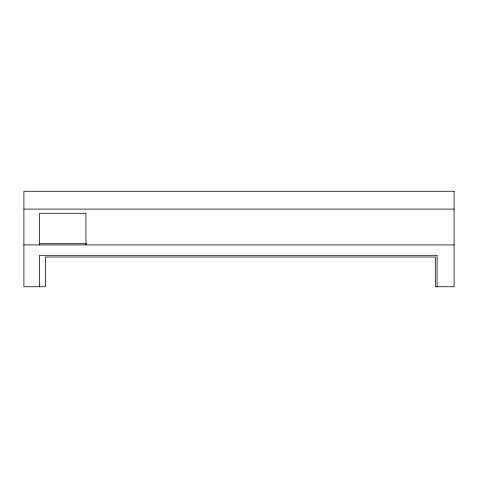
<?xml version="1.0" encoding="UTF-8"?>
<svg xmlns="http://www.w3.org/2000/svg" width="478" height="478" viewBox="0 0 478 478"><rect width="100%" height="100%" fill="white"/><g stroke="black" fill="none" stroke-linecap="round" stroke-linejoin="round"><path stroke-width="0.72" d="M23.9 209.089L454.1 209.089M39.584 243.708L86.638 243.708M23.9 244.915L454.1 244.915M437.089 286.746L437.089 255.3L39.59 255.3L39.59 286.746M85.944 244.915L85.944 213.296L39.59 213.296L39.59 244.915M454.1 191.254L23.9 191.254L23.9 286.746L45.428 286.746L45.428 257.009L435.344 257.009L435.344 286.746L454.1 286.746L454.1 191.254"/></g></svg>
